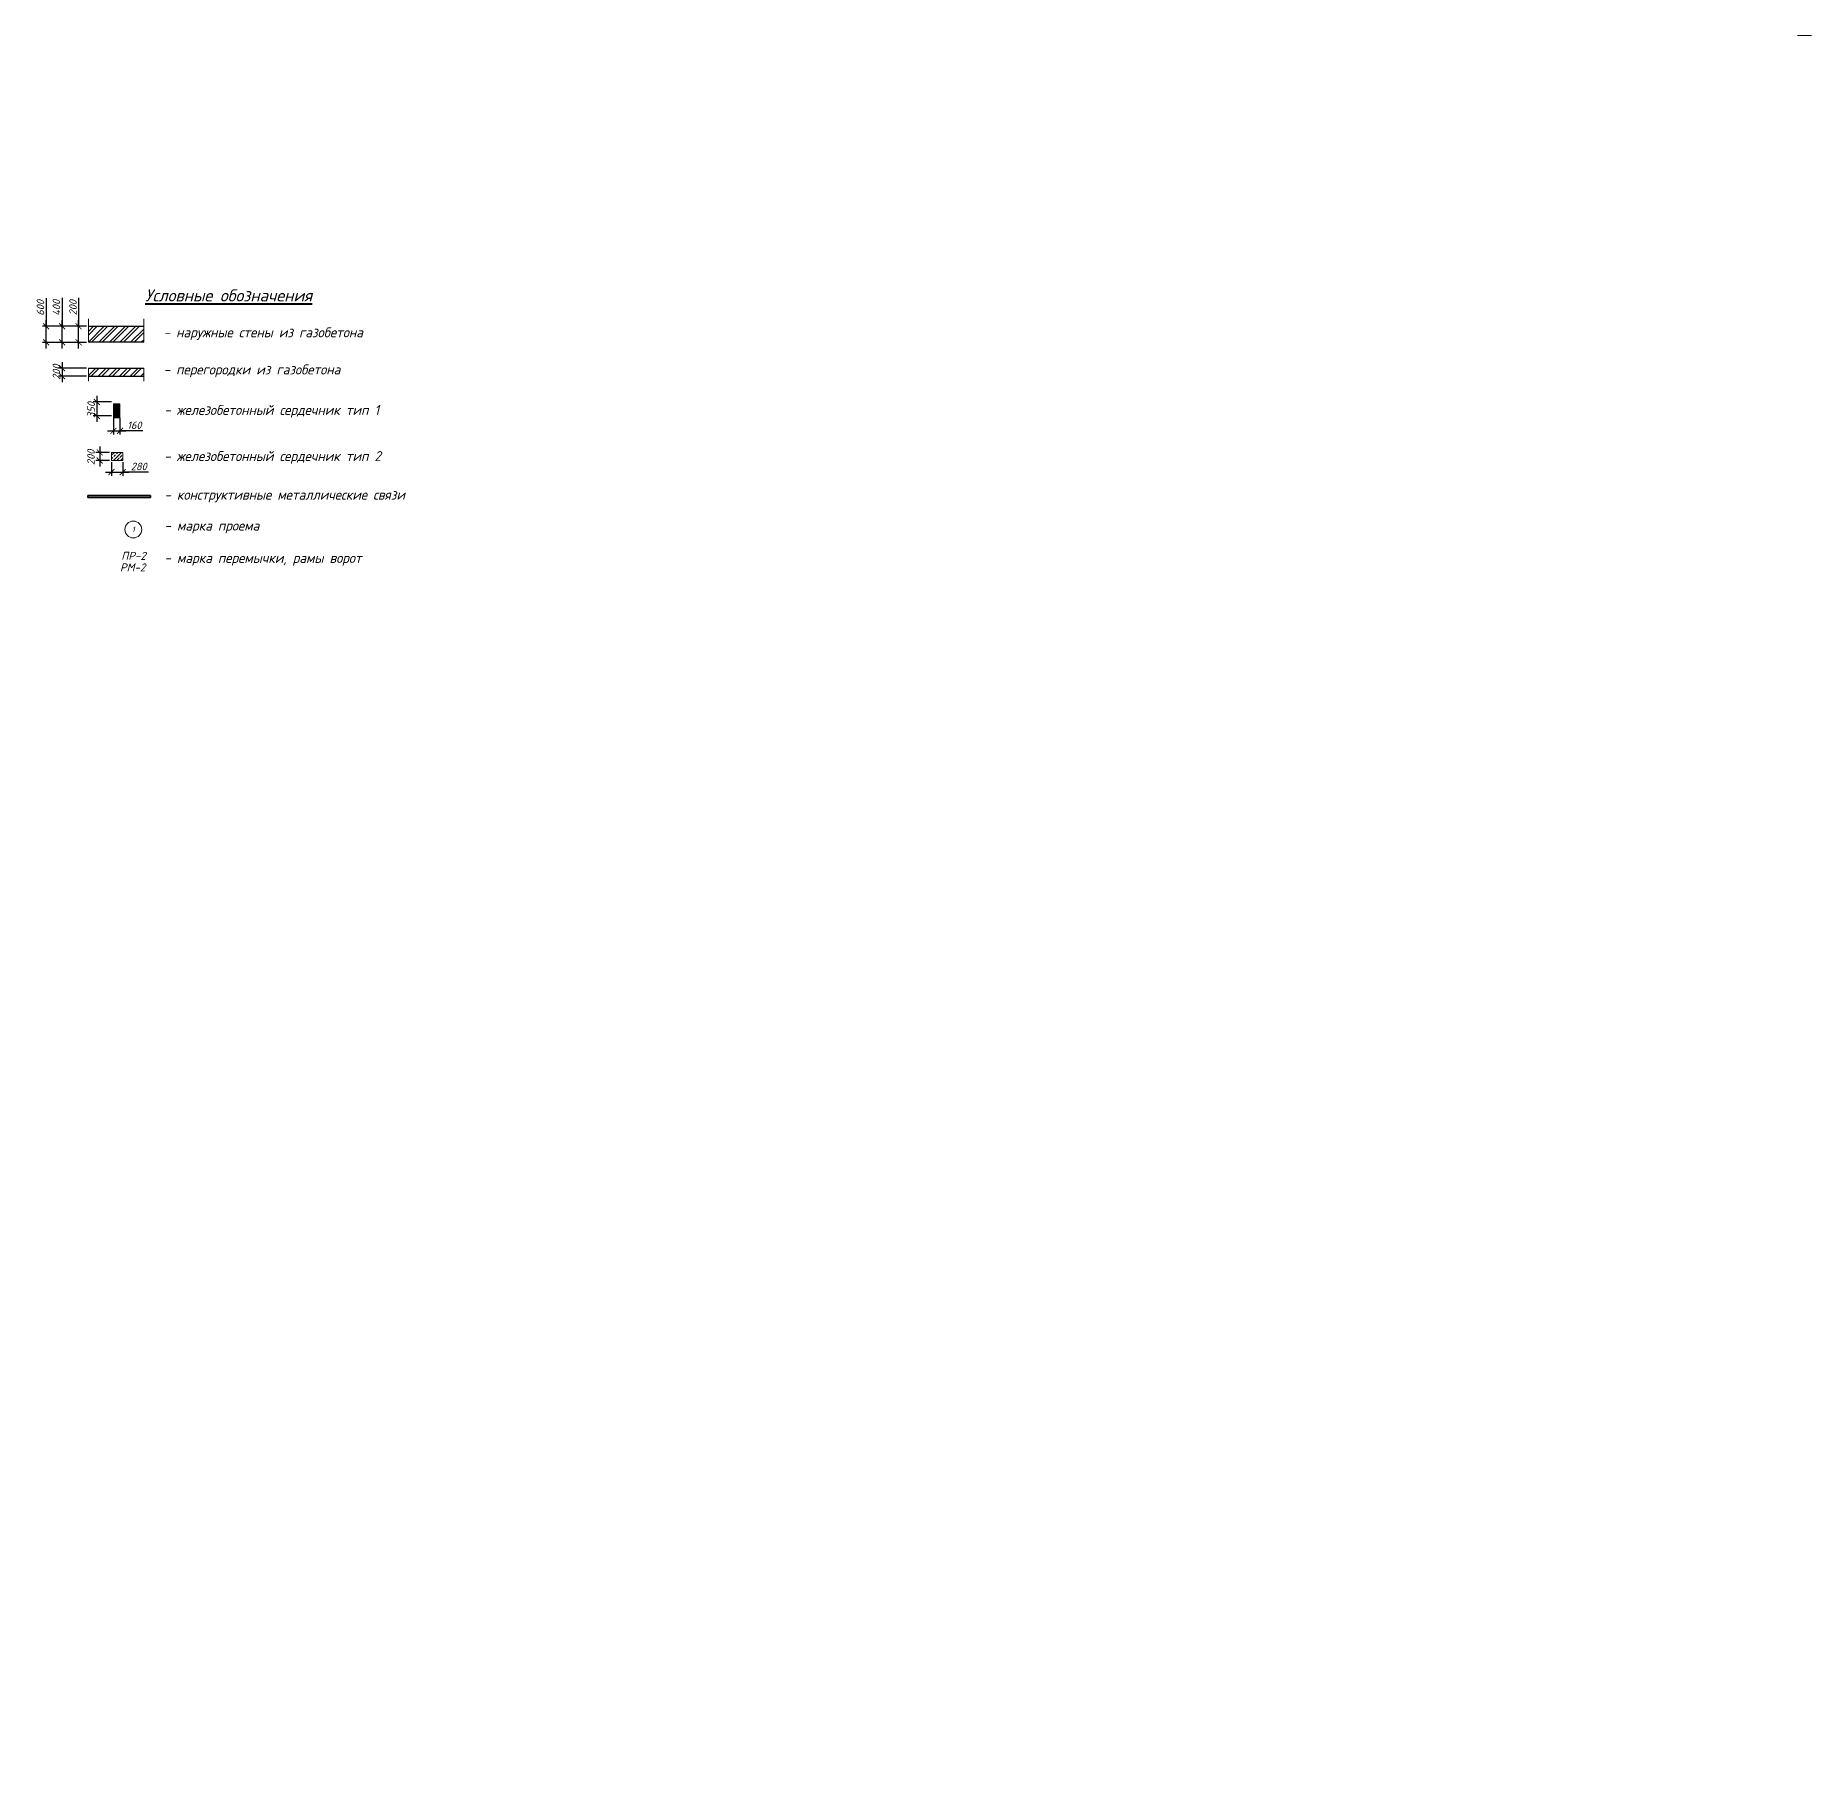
# Model space of a CAD drawing. Header units: millimetres. Extents: x -238377 to 196118, y -123284 to 30177.
# Drawn here: x -44382 to 1, y -43345 to 0 of the extents above; entities that cross this region are included whole.
import ezdxf
from ezdxf import colors
from ezdxf.entities.mleader import LeaderData, LeaderLine
from ezdxf.enums import TextEntityAlignment as Align
from ezdxf.math import Vec2, Vec3

# ---------------------------------------------------------------- set-up
doc = ezdxf.new("R2010")
doc.units = ezdxf.units.MM
doc.header["$MEASUREMENT"] = 0
doc.layers.get('0').update_dxf_attribs({"lineweight": 5})
doc.layers.add('#Hatch', color=7, linetype='Continuous', lineweight=5, true_color=0x4d4d4d)
for name, color, linetype, lineweight in [('#Бетон', 10, 'Continuous', 15), ('#Выноски', 150, 'Continuous', 15), ('#размеры', 7, 'Continuous', 5), ('0_Ном._пера__99', 7, 'Continuous', 40), ('k_ Рамка', 7, 'Continuous', 50), ('чертеж_Ном._пера__98', 7, 'Continuous', 35)]:
    doc.layers.add(name, color=color, linetype=linetype, lineweight=lineweight)
doc.layers.add('#стены наруж', color=7, linetype='Continuous')
doc.layers.add('чертеж', color=7, linetype='Continuous')
doc.styles.get("Standard").update_dxf_attribs({"font": 'isocpeui.ttf'})
doc.styles.add('STEP PR', font='isocpeui.ttf')
doc.dimstyles.new('SPDS', dxfattribs={"dimscale": 10, "dimtxt": 2.5, "dimasz": 2, "dimexe": 1.25, "dimexo": 0.625, "dimtad": 1, "dimdec": 0, "dimrnd": 0.001, "dimtxsty": 'STEP PR', "dimblk": 'ARCHTICK', "dimcen": 2.5, "dimdle": 2, "dimclrd": 256, "dimclre": 256, "dimclrt": 7, "dimadec": 0, "dimazin": 2, "dimtfac": 0.75, "dimtdec": 0, "dimtmove": 1, "dimatfit": 3, "dimfxl": 1, "dimtolj": 1, "dimarcsym": 1})

# ---------------------------------------------------------------- blocks, each defined once
blk = doc.blocks.new('_DotSmall')
at = {"color": 0, "linetype": 'ByBlock', "const_width": 0.5}
blk.add_lwpolyline([(-0.0625, 0, 1), (0.0625, 0, 1)], format="xyb", close=True, dxfattribs=at)
blk = doc.blocks.new('_ArchTick')
at = {"color": 0, "linetype": 'ByBlock', "const_width": 0.15}
blk.add_lwpolyline([(-0.5, -0.5), (0.5, 0.5)], dxfattribs=at)
blk = doc.blocks.new('*D612')
at = {"layer": '#размеры', "lineweight": -2, "transparency": 16777216}
for p, q in [((-43719, -6552), (-43719, -7265)), ((-43109, -7265), (-43812, -7265)), ((-43719, -7815), (-43719, -7115)), ((-43109, -7665), (-43812, -7665))]:
    blk.add_line(p, q, dxfattribs=at)
at = {"layer": 'Defpoints', "color": 0, "transparency": 16777216}
for p in [(-43719, -7265), (-43062, -7265), (-43062, -7665)]:
    blk.add_point(p, dxfattribs=at)
at = {"layer": '#размеры', "lineweight": -2, "transparency": 16777216, "xscale": 150, "yscale": 150, "zscale": 150}
for p, rotation in [((-43719, -7265), 90), ((-43719, -7665), 270)]:
    blk.add_blockref('_ArchTick', p, dxfattribs=dict(at, rotation=rotation))
at = {"layer": '#размеры', "color": 7, "transparency": 16777216, "insert": (-43859, -6803), "char_height": 187.5, "attachment_point": 5, "rotation": 90, "style": 'STEP PR'}
blk.add_mtext('\\A1;400', dxfattribs=at)
blk = doc.blocks.new('*D613')
at = {"layer": '#размеры', "lineweight": -2, "transparency": 16777216}
for p, q in [((-43109, -8310), (-43812, -8310)), ((-43719, -8160), (-43719, -8660)), ((-43109, -8510), (-43812, -8510))]:
    blk.add_line(p, q, dxfattribs=at)
at = {"layer": 'Defpoints', "color": 0, "transparency": 16777216}
for p in [(-43062, -8310), (-43719, -8510), (-43062, -8510)]:
    blk.add_point(p, dxfattribs=at)
at = {"layer": '#размеры', "lineweight": -2, "transparency": 16777216, "xscale": 150, "yscale": 150, "zscale": 150}
for p, rotation in [((-43719, -8310), 90), ((-43719, -8510), 270)]:
    blk.add_blockref('_ArchTick', p, dxfattribs=dict(at, rotation=rotation))
at = {"layer": '#размеры', "color": 7, "transparency": 16777216, "insert": (-43859, -8410), "char_height": 187.5, "attachment_point": 5, "rotation": 90, "style": 'STEP PR'}
blk.add_mtext('\\A1;200', dxfattribs=at)
blk = doc.blocks.new('*D512')
at = {"layer": '#размеры', "lineweight": -2, "transparency": 16777216}
for p, q in [((-44119, -6561), (-44119, -7265)), ((-43509, -7265), (-44212, -7265)), ((-44119, -7815), (-44119, -7115)), ((-43509, -7665), (-44212, -7665))]:
    blk.add_line(p, q, dxfattribs=at)
at = {"layer": 'Defpoints', "color": 0, "transparency": 16777216}
for p in [(-44119, -7265), (-43462, -7265), (-43462, -7665)]:
    blk.add_point(p, dxfattribs=at)
at = {"layer": '#размеры', "lineweight": -2, "transparency": 16777216, "xscale": 150, "yscale": 150, "zscale": 150}
for p, rotation in [((-44119, -7265), 90), ((-44119, -7665), 270)]:
    blk.add_blockref('_ArchTick', p, dxfattribs=dict(at, rotation=rotation))
at = {"layer": '#размеры', "color": 7, "transparency": 16777216, "insert": (-44259, -6803), "char_height": 187.5, "attachment_point": 5, "rotation": 90, "style": 'STEP PR'}
blk.add_mtext('\\A1;600', dxfattribs=at)
blk = doc.blocks.new('*D569')
at = {"layer": '#размеры', "lineweight": -2, "transparency": 16777216}
for p, q in [((-43304, -6554), (-43304, -7265)), ((-43109, -7265), (-43398, -7265)), ((-43304, -7815), (-43304, -7115)), ((-43109, -7665), (-43398, -7665))]:
    blk.add_line(p, q, dxfattribs=at)
at = {"layer": 'Defpoints', "color": 0, "transparency": 16777216}
for p in [(-43304, -7265), (-43062, -7265), (-43062, -7665)]:
    blk.add_point(p, dxfattribs=at)
at = {"layer": '#размеры', "lineweight": -2, "transparency": 16777216, "xscale": 150, "yscale": 150, "zscale": 150}
for p, rotation in [((-43304, -7265), 90), ((-43304, -7665), 270)]:
    blk.add_blockref('_ArchTick', p, dxfattribs=dict(at, rotation=rotation))
at = {"layer": '#размеры', "color": 7, "transparency": 16777216, "insert": (-43445, -6800), "char_height": 187.5, "attachment_point": 5, "rotation": 90, "style": 'STEP PR'}
blk.add_mtext('\\A1;200', dxfattribs=at)
blk = doc.blocks.new('*U225')
at = {"color": 0, "linetype": 'ByBlock', "lineweight": -2}
blk.add_circle((0, 0), 6, dxfattribs=at)
blk.add_attdef('Узел', text='', height=4, dxfattribs=at).set_placement((0, 0), align=Align.MIDDLE_CENTER)
blk = doc.blocks.new('сердечник280х200')
at = {"layer": '#Hatch'}
h = blk.add_hatch(dxfattribs=at)
h.set_pattern_fill('ANSI33', color=256, scale=500)
h.paths.add_polyline_path([(-140, -100), (140, -100), (140, 100), (-140, 100)])
at = {"layer": '#Бетон'}
blk.add_lwpolyline([(-140, -100), (140, -100), (140, 100), (-140, 100)], close=True, dxfattribs=at)
blk = doc.blocks.new('сердечник160х300')
at = {"layer": '#Hatch', "true_color": 0xa6a6a6}
h = blk.add_hatch(color=253, dxfattribs=at)
h.dxf.hatch_style = 1
h.paths.add_polyline_path([(80, 150), (-80, 150), (-80, -198), (80, -198)])
at = {"layer": '#Бетон'}
blk.add_lwpolyline([(80, -200), (80, 150), (-80, 150), (-80, -200)], close=True, dxfattribs=at)
blk = doc.blocks.new('*D602')
at = {"layer": '#размеры', "lineweight": -2, "transparency": 16777216}
for p, q in [((-42434, -9551), (-42434, -9970)), ((-42274, -9551), (-42274, -9970)), ((-42584, -9877), (-42124, -9877)), ((-41703, -9877), (-42274, -9877))]:
    blk.add_line(p, q, dxfattribs=at)
at = {"layer": 'Defpoints', "color": 0, "transparency": 16777216}
for p in [(-42434, -9504), (-42274, -9504), (-42274, -9877)]:
    blk.add_point(p, dxfattribs=at)
at = {"layer": '#размеры', "lineweight": -2, "transparency": 16777216, "xscale": 150, "yscale": 150, "zscale": 150, "rotation": 180}
blk.add_blockref('_ArchTick', (-42434, -9877), dxfattribs=at)
at = {"layer": '#размеры', "lineweight": -2, "transparency": 16777216, "xscale": 150, "yscale": 150, "zscale": 150}
blk.add_blockref('_ArchTick', (-42274, -9877), dxfattribs=at)
at = {"layer": '#размеры', "color": 7, "transparency": 16777216, "insert": (-41912, -9736), "char_height": 187.5, "attachment_point": 5, "style": 'STEP PR'}
blk.add_mtext('\\A1;160', dxfattribs=at)
blk = doc.blocks.new('*D603')
at = {"layer": '#размеры', "lineweight": -2, "transparency": 16777216}
for p, q in [((-42481, -9154), (-42944, -9154)), ((-42850, -9004), (-42850, -9654)), ((-42481, -9504), (-42944, -9504))]:
    blk.add_line(p, q, dxfattribs=at)
at = {"layer": 'Defpoints', "color": 0, "transparency": 16777216}
for p in [(-42434, -9154), (-42850, -9504), (-42434, -9504)]:
    blk.add_point(p, dxfattribs=at)
at = {"layer": '#размеры', "lineweight": -2, "transparency": 16777216, "xscale": 150, "yscale": 150, "zscale": 150}
for p, rotation in [((-42850, -9154), 90), ((-42850, -9504), 270)]:
    blk.add_blockref('_ArchTick', p, dxfattribs=dict(at, rotation=rotation))
at = {"layer": '#размеры', "color": 7, "transparency": 16777216, "insert": (-42991, -9354), "char_height": 187.5, "attachment_point": 5, "rotation": 90, "style": 'STEP PR'}
blk.add_mtext('\\A1;350', dxfattribs=at)
blk = doc.blocks.new('*D741')
at = {"layer": '#размеры', "lineweight": -2, "transparency": 16777216}
for p, q in [((-42634, -10907), (-42054, -10907)), ((-42484, -10661), (-42484, -11001)), ((-42204, -10661), (-42204, -11001)), ((-41555, -10907), (-42204, -10907))]:
    blk.add_line(p, q, dxfattribs=at)
at = {"layer": 'Defpoints', "color": 0, "transparency": 16777216}
for p in [(-42484, -10614), (-42204, -10614), (-42204, -10907)]:
    blk.add_point(p, dxfattribs=at)
at = {"layer": '#размеры', "lineweight": -2, "transparency": 16777216, "xscale": 150, "yscale": 150, "zscale": 150, "rotation": 180}
blk.add_blockref('_ArchTick', (-42484, -10907), dxfattribs=at)
at = {"layer": '#размеры', "lineweight": -2, "transparency": 16777216, "xscale": 150, "yscale": 150, "zscale": 150}
blk.add_blockref('_ArchTick', (-42204, -10907), dxfattribs=at)
at = {"layer": '#размеры', "color": 7, "transparency": 16777216, "insert": (-41801, -10766), "char_height": 187.5, "attachment_point": 5, "style": 'STEP PR'}
blk.add_mtext('\\A1;280', dxfattribs=at)
blk = doc.blocks.new('*D742')
at = {"layer": '#размеры', "lineweight": -2, "transparency": 16777216}
for p, q in [((-42531, -10414), (-42873, -10414)), ((-42531, -10614), (-42873, -10614)), ((-42779, -10264), (-42779, -10764))]:
    blk.add_line(p, q, dxfattribs=at)
at = {"layer": 'Defpoints', "color": 0, "transparency": 16777216}
for p in [(-42779, -10614), (-42484, -10414), (-42484, -10614)]:
    blk.add_point(p, dxfattribs=at)
at = {"layer": '#размеры', "lineweight": -2, "transparency": 16777216, "xscale": 150, "yscale": 150, "zscale": 150}
for p, rotation in [((-42779, -10414), 90), ((-42779, -10614), 270)]:
    blk.add_blockref('_ArchTick', p, dxfattribs=dict(at, rotation=rotation))
at = {"layer": '#размеры', "color": 7, "transparency": 16777216, "insert": (-42995, -10539), "char_height": 187.5, "attachment_point": 5, "rotation": 90, "style": 'STEP PR'}
blk.add_mtext('\\A1;200', dxfattribs=at)

msp = doc.modelspace()

# ---------------------------------------------------------------- hatches: boundary and pattern name
at = {"layer": '#Hatch'}
h = msp.add_hatch(dxfattribs=at)
h.set_pattern_fill('ANSI32', color=256, scale=500)
h.set_pattern_definition([(45, (-82796.33, -48984.63), (-132.5825, 132.5825), []), (45, (-82707.94, -48984.63), (-132.5825, 132.5825), [])])
h.paths.add_polyline_path([(-41676, -7664.9), (-41676, -7264.9), (-43061.8, -7264.9), (-43061.8, -7664.9)])
h = msp.add_hatch(dxfattribs=at)
h.set_pattern_fill('ANSI32', color=256, scale=500)
h.set_pattern_definition([(45, (-82796.33, -49288.32), (-132.5825, 132.5825), []), (45, (-82707.94, -49288.32), (-132.5825, 132.5825), [])])
h.paths.add_polyline_path([(-41676, -8510.2), (-41676, -8310.2), (-43061.8, -8310.2), (-43061.8, -8510.2)])

# ---------------------------------------------------------------- linework, layer by layer
at = {"layer": '#Бетон'}
msp.add_lwpolyline([(-42484, -10614.2), (-42204, -10614.2), (-42204, -10414.2), (-42484, -10414.2)], close=True, dxfattribs=at)
at = {"layer": '#стены наруж', "lineweight": 30}
for points in [[(-43061.8, -7264.9), (-41676, -7264.9)], [(-41676, -7664.9), (-43061.8, -7664.9)]]:
    msp.add_lwpolyline(points, dxfattribs=at)
at = {"layer": '#стены наруж', "color": 34, "lineweight": 30}
for points in [[(-43061.8, -8310.2), (-41676, -8310.2)], [(-43061.8, -8510.2), (-41676, -8510.2)]]:
    msp.add_lwpolyline(points, dxfattribs=at)
at = {"layer": 'чертеж', "lineweight": 5}
for points in [[(-43061.8, -7077.6), (-43061.8, -7664.9)], [(-41676, -7077.6), (-41676, -7664.9)], [(-43061.8, -8310.2), (-43061.8, -8634.3)], [(-41676, -8310.2), (-41676, -8634.3)]]:
    msp.add_lwpolyline(points, dxfattribs=at)
at = {"layer": 'чертеж_Ном._пера__98', "color": 102, "linetype": 'Continuous'}
for p, q in [((-43076.6, -11487.9), (-42305.1, -11487.9)), ((-43076.6, -11487.9), (-43076.6, -11539.6)), ((-43076.6, -11539.6), (-42305.1, -11539.6)), ((-42241.3, -11487.9), (-42305.1, -11487.9)), ((-42305.1, -11539.6), (-42241.3, -11539.6)), ((-42241.3, -11487.9), (-42211.1, -11487.9)), ((-42211.1, -11539.6), (-42241.3, -11539.6)), ((-41506, -11487.9), (-42211.1, -11487.9)), ((-42211.1, -11539.6), (-41506, -11539.6)), ((-41506, -11487.9), (-41506, -11539.6))]:
    msp.add_line(p, q, dxfattribs=at)

# ---------------------------------------------------------------- block references
at = {"layer": '#размеры'}
for name, p in [('сердечник160х300', (-42354.1, -9354.4)), ('сердечник280х200', (-42344, -10514.2))]:
    msp.add_blockref(name, p, dxfattribs=at)
at = {"layer": '#размеры', "xscale": 35, "yscale": 35, "zscale": 35}
msp.add_blockref('*U225', (-41938.3, -12339.3), dxfattribs=at).add_auto_attribs({'Узел': '1'})

# ---------------------------------------------------------------- texts
at = {"layer": '0_Ном._пера__99', "linetype": 'Continuous', "attachment_point": 4, "style": 'STEP PR'}
for s, insert, char_height in [('{\\LУсловные обозначения}', (-41640.7, -6492.6), 300), ('{\\W0.95;- наружные стены из газобетона}', (-41181.4, -7448.5), 250), ('{\\W0.95;- перегородки из газобетона}', (-41181.4, -8377.5), 250), ('{\\W0.95;- конструктивные металлические связи}', (-41161.2, -11505.6), 250)]:
    msp.add_mtext(s, dxfattribs=dict(at, insert=insert, char_height=char_height))
at = {"layer": '0_Ном._пера__99', "linetype": 'Continuous', "char_height": 250, "attachment_point": 4, "style": 'STEP PR'}
for s, insert, width in [('{\\W0.95;- железобетонный сердечник тип 1}', (-41166.9, -9387.9), 5760.263), ('{\\W0.95;- железобетонный сердечник тип 2}', (-41166.9, -10541.1), 5760.263), ('{\\W0.95;- марка проема}', (-41161.2, -12277), 3576.466), ('{\\W0.95;- марка перемычки, рамы ворот}', (-41161.2, -13084.9), 5837.808)]:
    msp.add_mtext(s, dxfattribs=dict(at, insert=insert, width=width))
at = {"layer": 'k_ Рамка', "color": 7, "style": 'STEP PR'}
for s, p in [('РМ-2', (-42270.6, -13387.5)), ('ПР-2', (-42240, -13099.8))]:
    msp.add_text(s, height=200, dxfattribs=at).set_placement(p)

# ---------------------------------------------------------------- dimensions: what is measured, and where the dimension line sits
at = {"layer": '#размеры'}
for base, p1, p2, text, picture, middle in [((-44118.6, -7264.9), (-43461.6, -7664.9), (-43461.6, -7264.9), '600', '*D512', (-44080.3, -6802.9)), ((-43304.3, -7264.9), (-43061.8, -7664.9), (-43061.8, -7264.9), '200', '*D569', (-43246.4, -6799.8))]:
    dim = msp.add_linear_dim(base=base, p1=p1, p2=p2, angle=90, text=text, dimstyle='SPDS', override={"dimscale": 75, "dimtxsty": 'STEP PR'}, dxfattribs=at)
    dim.commit()
    dim.dimension.update_dxf_attribs({"geometry": picture, "text_midpoint": middle, "dimtype": 160})
for base, p1, p2, picture, middle in [((-43718.7, -7264.9), (-43061.8, -7664.9), (-43061.8, -7264.9), '*D612', (-43680.4, -6802.9)), ((-43718.7, -8510.2), (-43061.8, -8310.2), (-43061.8, -8510.2), '*D613', (-43718.7, -8410.2)), ((-42850.2, -9504.4), (-42434.1, -9154.4), (-42434.1, -9504.4), '*D603', (-42850.2, -9354.4)), ((-42779.4, -10614.2), (-42484, -10414.2), (-42484, -10614.2), '*D742', (-42854.4, -10539.2))]:
    dim = msp.add_linear_dim(base=base, p1=p1, p2=p2, angle=90, dimstyle='SPDS', override={"dimscale": 75, "dimtxsty": 'STEP PR'}, dxfattribs=at)
    dim.commit()
    dim.dimension.update_dxf_attribs({"geometry": picture, "text_midpoint": middle, "dimtype": 160})
for base, p1, p2, picture, middle in [((-42274.1, -9876.6), (-42434.1, -9504.4), (-42274.1, -9504.4), '*D602', (-41912.2, -9899.1)), ((-42204, -10906.9), (-42484, -10614.2), (-42204, -10614.2), '*D741', (-41801.4, -10956.8))]:
    dim = msp.add_linear_dim(base=base, p1=p1, p2=p2, dimstyle='SPDS', override={"dimscale": 75, "dimtxsty": 'STEP PR'}, dxfattribs=at)
    dim.commit()
    dim.dimension.update_dxf_attribs({"geometry": picture, "text_midpoint": middle, "dimtype": 160})

# ---------------------------------------------------------------- leaders
at = {"layer": '#Выноски'}
ml = msp.add_multileader_mtext('Standard', dxfattribs=at)
ml.set_content('\\A1; ', color=256, style='STEP PR')
ml.set_leader_properties(color=256, linetype='ByLayer', lineweight=-1)
ml.set_arrow_properties(name='DOTSMALL')
ml.build(insert=Vec2(0, 0))
ml.multileader.update_dxf_attribs({"text_left_attachment_type": 6, "text_right_attachment_type": 6, "dogleg_length": 0, "arrow_head_size": 480, "scale": 0.8})
ctx = ml.context
ctx.base_point, ctx.scale, ctx.char_height, ctx.arrow_head_size, ctx.landing_gap_size, ctx.plane_origin = Vec3(-36922.2, -78585.3), 0.8, 480, 480, 200, Vec3(31246.7, -125324.8)
ctx.left_attachment, ctx.right_attachment, ctx.text_align_type = 6, 6, 1
notes = []
notes.append((ctx, [(0, (0, 0, 0), (0, 0), (1, 0), 1, [])]))
ctx.mtext.insert, ctx.mtext.rotation, ctx.mtext.defined_height, ctx.mtext.alignment, ctx.mtext.flow_direction = Vec3(-36573.1, -78105.3), 6.2831853, 400.6, 2, 5
for ctx, leaders in notes:
    for number, flags, end, landing, length, lines in leaders:
        leader = LeaderData()
        leader.index, (leader.has_last_leader_line, leader.has_dogleg_vector, leader.attachment_direction) = number, flags
        leader.last_leader_point, leader.dogleg_vector, leader.dogleg_length = Vec3(end), Vec3(landing), length
        for number, points, colour, breaks in lines:
            line = LeaderLine()
            line.index, line.vertices, line.color, line.breaks = number, Vec3.list(points), colors.encode_raw_color(colour), breaks
            leader.lines.append(line)
        ctx.leaders.append(leader)

doc.saveas('drawing.dxf')
